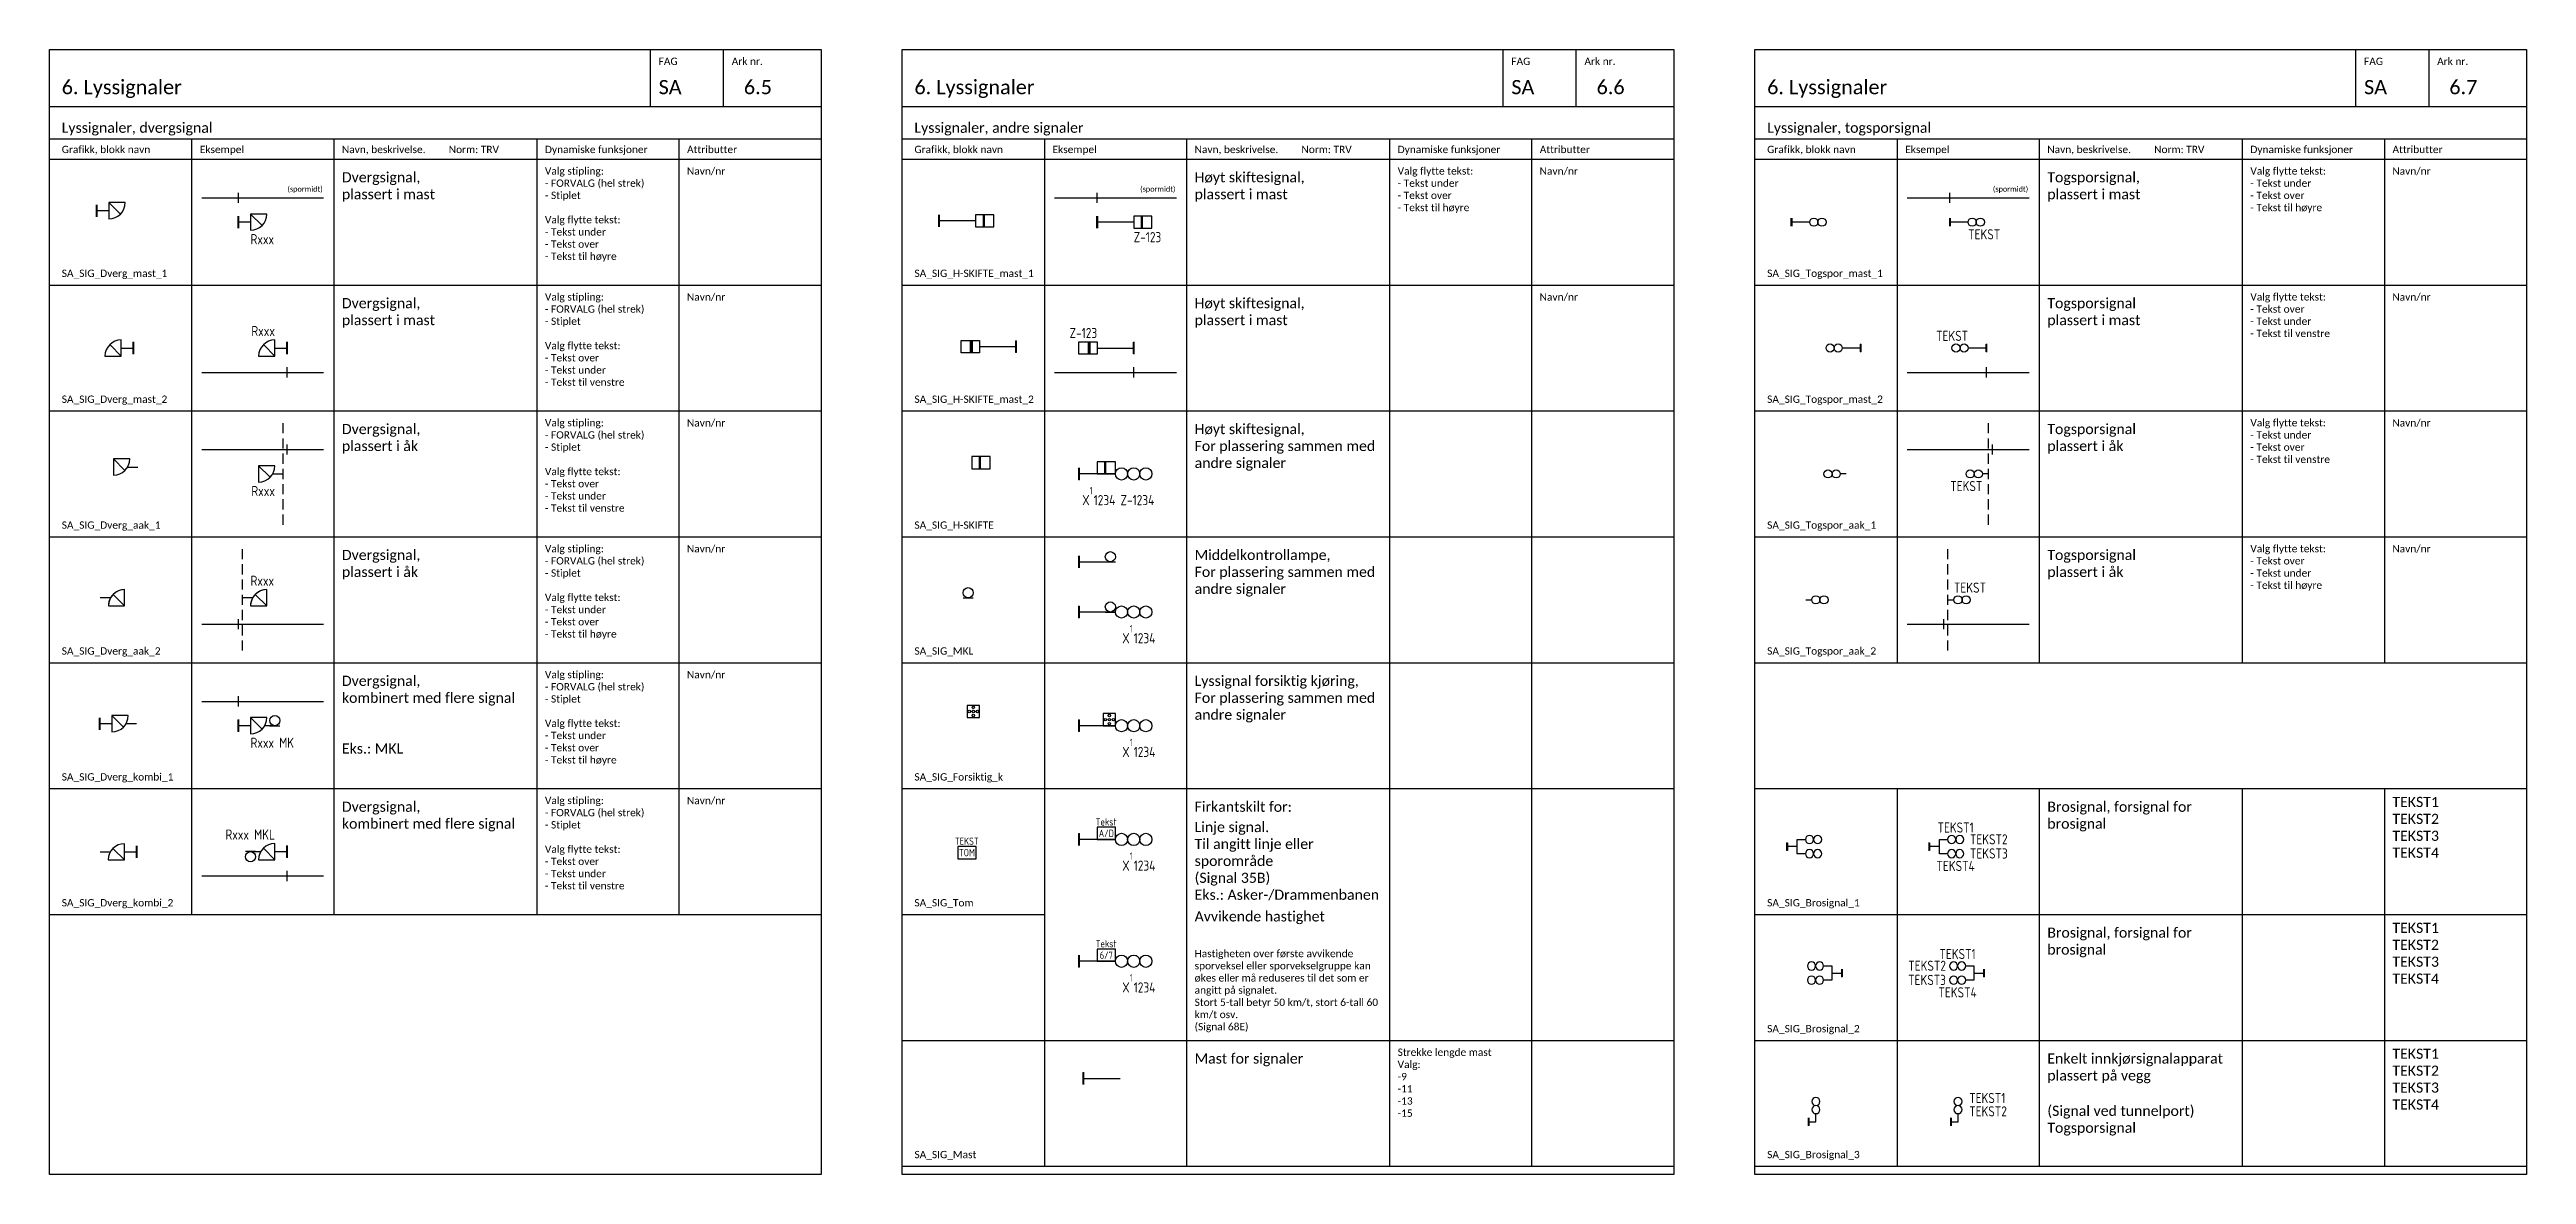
# Model space of a CAD drawing. Header units: millimetres. Extents: x -210 to 2500, y -2763 to 277.
# Drawn here: x 840 to 1450, y -1535 to -1258 of the extents above; entities that cross this region are included whole.
import ezdxf
from ezdxf.enums import TextEntityAlignment as Align

# ---------------------------------------------------------------- set-up
doc = ezdxf.new("R2010")
doc.units = ezdxf.units.MM
doc.linetypes.add('HIDDEN_Signal', pattern=[3.75, 2.5, -1.25])
for name, color, linetype in [('RAMME', 5, 'Continuous'), ('RAMME SYMBOLER', 4, 'Continuous'), ('RAMME TEKST', 7, 'Continuous'), ('SIG-Signaler', 2, 'Continuous'), ('SIG-SPOR enlinje', 5, 'Continuous'), ('SIG-Sporavsnitt', 2, 'Continuous'), ('SIG-STIPLET', 5, 'HIDDEN_Signal'), ('SIG_ATT_Tekst18', 4, 'Continuous'), ('SIG_ATT_Tekst25', 2, 'Continuous')]:
    doc.layers.add(name, color=color, linetype=linetype)
doc.layers.add('Wipeout', color=7, linetype='Continuous', true_color=0xfffefd)
doc.styles.add('Calibri', font='calibri.ttf')
doc.styles.add('ISOCP', font='isocp.shx', dxfattribs={"width": 0.9})

# ---------------------------------------------------------------- blocks, each defined once
blk = doc.blocks.new('SA_SIG_Brosignal_1')
at = {"color": 0, "linetype": 'ByBlock', "lineweight": -2}
blk.add_line((0, -1), (0, 1), dxfattribs=at)
at = {"color": 0, "linetype": 'ByBlock'}
for p, q in [((2.5, 0), (0, 0)), ((2.5, 1.75), (4.5, 1.75)), ((2.5, -1.75), (2.5, 1.75)), ((4.5, -1.75), (2.5, -1.75))]:
    blk.add_line(p, q, dxfattribs=at)
at = {"color": 0, "linetype": 'ByBlock', "lineweight": -2, "const_width": 0.5}
blk.add_lwpolyline([(0, -1), (0, 1)], dxfattribs=at)
at = {"color": 0, "linetype": 'ByBlock'}
for centre, start, end in [((5.5, 1.75), 0, 180), ((5.5, 1.75), 180, 0), ((7.5, 1.75), 0, 180), ((7.5, 1.75), 180, 0), ((5.5, -1.75), 0, 180), ((5.5, -1.75), 180, 0), ((7.5, -1.75), 0, 180), ((7.5, -1.75), 180, 0)]:
    blk.add_arc(centre, 1, start, end, dxfattribs=at)
at = {"layer": 'SIG_ATT_Tekst25', "linetype": 'ByBlock', "lineweight": -2, "style": 'ISOCP', "width": 0.9}
for tag, p in [('TEKST1', (6.48, 3.45)), ('TEKST4', (6.48, -6.01))]:
    blk.add_attdef(tag, text='', height=2.5, dxfattribs=at).set_placement(p, align=Align.CENTER)
for tag, p in [('TEKST2', (10, 0.55)), ('TEKST3', (10, -2.94))]:
    blk.add_attdef(tag, p, '', height=2.5, dxfattribs=at)
blk = doc.blocks.new('SA_SIG_Brosignal_2')
at = {"color": 0, "linetype": 'ByBlock'}
for p, q in [((-4.5, 1.75), (-2.5, 1.75)), ((-2.5, 1.75), (-2.5, -1.75)), ((-2.5, 0), (0, 0)), ((-2.5, -1.75), (-4.5, -1.75))]:
    blk.add_line(p, q, dxfattribs=at)
at = {"color": 0, "linetype": 'ByBlock', "lineweight": -2}
blk.add_line((0, -1), (0, 1), dxfattribs=at)
at = {"color": 0, "linetype": 'ByBlock', "lineweight": -2, "const_width": 0.5}
blk.add_lwpolyline([(0, -1), (0, 1)], dxfattribs=at)
at = {"color": 0, "linetype": 'ByBlock'}
for centre, start, end in [((-7.5, 1.75), 360, 180), ((-7.5, 1.75), 180, 360), ((-5.5, 1.75), 360, 180), ((-5.5, 1.75), 180, 360), ((-7.5, -1.75), 360, 180), ((-7.5, -1.75), 180, 360), ((-5.5, -1.75), 360, 180), ((-5.5, -1.75), 180, 360)]:
    blk.add_arc(centre, 1, start, end, dxfattribs=at)
at = {"layer": 'SIG_ATT_Tekst25', "linetype": 'ByBlock', "lineweight": -2, "style": 'ISOCP', "width": 0.9}
for tag, p in [('TEKST2', (-9.38, 0.55)), ('TEKST3', (-9.38, -2.94))]:
    blk.add_attdef(tag, text='', height=2.5, dxfattribs=at).set_placement(p, align=Align.RIGHT)
for tag, p in [('TEKST1', (-6.52, 3.45)), ('TEKST4', (-6.52, -6.01))]:
    blk.add_attdef(tag, text='', height=2.5, dxfattribs=at).set_placement(p, align=Align.CENTER)
blk = doc.blocks.new('SA_SIG_Brosignal_3')
at = {"color": 0, "linetype": 'ByBlock', "lineweight": -2}
for p, q in [((0, 1), (0, -1)), ((0, -1), (0, 1)), ((0, 0), (1.75, 0)), ((1.75, 0), (1.75, 2))]:
    blk.add_line(p, q, dxfattribs=at)
at = {"color": 0, "linetype": 'ByBlock', "lineweight": -2, "const_width": 0.5}
blk.add_lwpolyline([(0, 1), (0, -1)], dxfattribs=at)
at = {"color": 0, "linetype": 'ByBlock', "lineweight": -2}
for centre, start, end in [((1.75, 5), 90, 270), ((1.75, 3), 90, 270), ((1.75, 5), 270, 90), ((1.75, 3), 270, 90)]:
    blk.add_arc(centre, 1, start, end, dxfattribs=at)
at = {"layer": 'SIG_ATT_Tekst25', "linetype": 'ByBlock', "lineweight": -2, "style": 'ISOCP', "width": 0.9}
for tag, p in [('TEKST1', (4.5, 4.59)), ('TEKST2', (4.5, 1.32))]:
    blk.add_attdef(tag, p, '', height=2.5, dxfattribs=at)
blk = doc.blocks.new('*U610')
at = {"linetype": 'ByBlock', "lineweight": -2}
h = blk.add_hatch(color=0, dxfattribs=at)
h.dxf.hatch_style = 1
h.paths.add_polyline_path([(10.82, -1.5), (11.17, -1.5), (11.17, 1.5), (10.82, 1.5)])
at = {"color": 0, "linetype": 'ByBlock'}
for p, q in [((0, 1.5), (0, -1.5)), ((9, 0), (0, 0))]:
    blk.add_line(p, q, dxfattribs=at)
at = {"color": 0, "linetype": 'ByBlock', "const_width": 0.5}
blk.add_lwpolyline([(0, 1.5), (0, -1.5)], dxfattribs=at)
at = {"color": 0, "linetype": 'ByBlock', "lineweight": -2}
for points in [[(9, -1.5), (13.5, -1.5), (13.5, 1.5), (9, 1.5)], [(10.82, -1.5), (11.17, -1.5), (11.17, 1.5), (10.82, 1.5)], [(10.94, -1.38), (11.05, -1.38), (11.05, 1.38), (10.94, 1.38)]]:
    blk.add_lwpolyline(points, close=True, dxfattribs=at)
at = {"layer": 'SIG_ATT_Tekst25', "style": 'ISOCP', "width": 0.9}
blk.add_attdef('Navn', (9, -5), '', height=2.5, dxfattribs=at)
blk = doc.blocks.new('*U612')
at = {"linetype": 'ByBlock', "lineweight": -2}
h = blk.add_hatch(color=0, dxfattribs=at)
h.dxf.hatch_style = 1
h.paths.add_polyline_path([(-10.82, -1.5), (-11.17, -1.5), (-11.17, 1.5), (-10.82, 1.5)])
at = {"color": 0, "linetype": 'ByBlock'}
for p, q in [((-9, 0), (0, 0)), ((0, 1.5), (0, -1.5))]:
    blk.add_line(p, q, dxfattribs=at)
at = {"color": 0, "linetype": 'ByBlock', "lineweight": -2}
for points in [[(-9, -1.5), (-13.5, -1.5), (-13.5, 1.5), (-9, 1.5)], [(-10.82, -1.5), (-11.17, -1.5), (-11.17, 1.5), (-10.82, 1.5)], [(-10.94, -1.38), (-11.05, -1.38), (-11.05, 1.38), (-10.94, 1.38)]]:
    blk.add_lwpolyline(points, close=True, dxfattribs=at)
at = {"color": 0, "linetype": 'ByBlock', "const_width": 0.5}
blk.add_lwpolyline([(0, 1.5), (0, -1.5)], dxfattribs=at)
at = {"layer": 'SIG_ATT_Tekst25', "style": 'ISOCP', "width": 0.9}
blk.add_attdef('Navn', text='', height=2.5, dxfattribs=at).set_placement((-9, 2.45), align=Align.RIGHT)
blk = doc.blocks.new('SA_SIG_H-SKIFTE')
at = {"linetype": 'ByBlock', "lineweight": -2}
h = blk.add_hatch(dxfattribs=at)
h.set_pattern_fill('ANGLE', color=0)
h.set_pattern_definition([(0, (-1278.389, 1393.35), (0, 6.985), [5.08, -1.905]), (90, (-1278.389, 1393.35), (-6.985, 4e-16), [5.08, -1.905])])
h.paths.add_polyline_path([(-2.68, 0), (-2.33, 0), (-2.33, 3), (-2.68, 3)])
h = blk.add_hatch(dxfattribs=at)
h.set_pattern_fill('ANGLE', color=0)
h.set_pattern_definition([(0, (0, 0), (0, 6.985), [5.08, -1.905]), (90, (0, 0), (-6.985, 4e-16), [5.08, -1.905])])
h.paths.add_polyline_path([(-2.68, 0), (-2.33, 0), (-2.33, 3), (-2.68, 3)])
h = blk.add_hatch(color=0, dxfattribs=at)
h.dxf.hatch_style = 1
h.paths.add_polyline_path([(-2.68, 0), (-2.33, 0), (-2.33, 3), (-2.68, 3)])
at = {"color": 0, "linetype": 'ByBlock', "lineweight": -2}
for points in [[(-4.5, 0), (0, 0), (0, 3), (-4.5, 3)], [(-2.68, 0), (-2.33, 0), (-2.33, 3), (-2.68, 3)], [(-2.56, 0.12), (-2.45, 0.12), (-2.45, 2.88), (-2.56, 2.88)]]:
    blk.add_lwpolyline(points, close=True, dxfattribs=at)
blk = doc.blocks.new('*U561')
at = {"color": 0, "linetype": 'ByBlock'}
for p, q in [((0, 1.5), (0, -1.5)), ((9, 0), (0, 0))]:
    blk.add_line(p, q, dxfattribs=at)
at = {"color": 0, "linetype": 'ByBlock', "const_width": 0.5}
blk.add_lwpolyline([(0, 1.5), (0, -1.5)], dxfattribs=at)
at = {"color": 0, "linetype": 'ByBlock'}
for centre in [(10.5, 0), (13.5, 0), (16.5, 0)]:
    blk.add_circle(centre, 1.5, dxfattribs=at)
at = {"layer": 'SIG_ATT_Tekst18', "style": 'ISOCP', "width": 0.9}
blk.add_attdef('G', (2.64, -5), '', height=1.8, dxfattribs=at)
at = {"layer": 'SIG_ATT_Tekst25', "style": 'ISOCP', "width": 0.9}
blk.add_attdef('Type', text='', height=2.5, dxfattribs=at).set_placement((2.64, -7.7), align=Align.RIGHT)
blk.add_attdef('Litra', (3.64, -7.7), '', height=2.5, dxfattribs=at)
blk = doc.blocks.new('*U562')
at = {"color": 0, "linetype": 'ByBlock'}
for p, q in [((0, 1.5), (0, -1.5)), ((9, 0), (0, 0))]:
    blk.add_line(p, q, dxfattribs=at)
at = {"color": 0, "linetype": 'ByBlock', "const_width": 0.5}
blk.add_lwpolyline([(0, 1.5), (0, -1.5)], dxfattribs=at)
at = {"color": 0, "linetype": 'ByBlock'}
for centre in [(10.5, 0), (13.5, 0), (16.5, 0)]:
    blk.add_circle(centre, 1.5, dxfattribs=at)
at = {"layer": 'SIG_ATT_Tekst18', "style": 'ISOCP', "width": 0.9}
blk.add_attdef('G', (12.5, -5), '', height=1.8, dxfattribs=at)
at = {"layer": 'SIG_ATT_Tekst25', "style": 'ISOCP', "width": 0.9}
blk.add_attdef('Type', text='', height=2.5, dxfattribs=at).set_placement((12.5, -7.7), align=Align.RIGHT)
blk.add_attdef('Litra', (13.5, -7.7), '', height=2.5, dxfattribs=at)
blk = doc.blocks.new('SA_SIG_MKL')
at = {"color": 0, "linetype": 'ByBlock', "lineweight": -2}
blk.add_line((-2.5, 0), (0, 0), dxfattribs=at)
blk.add_circle((-1.25, 1.25), 1.25, dxfattribs=at)
blk = doc.blocks.new('SA_SIG_Forsiktig_k')
at = {"color": 0, "linetype": 'ByBlock', "lineweight": -2}
blk.add_lwpolyline([(-3, 0), (0, 0), (0, 3), (-3, 3)], close=True, dxfattribs=at)
for centre in [(-2.4975, 1.5), (-1.4975, 2.5), (-1.4975, 1.5), (-1.4975, 0.5), (-0.4975, 1.5)]:
    blk.add_circle(centre, 0.3125, dxfattribs=at)
blk = doc.blocks.new('*U264')
at = {"color": 0, "linetype": 'ByBlock', "lineweight": -2}
for p, q in [((0, -1.5), (0, 1.5)), ((0, 1.5), (0, -1.5)), ((0, 0), (9, 0))]:
    blk.add_line(p, q, dxfattribs=at)
at = {"color": 0, "linetype": 'ByBlock', "lineweight": -2, "const_width": 0.5}
blk.add_lwpolyline([(0, 1.5), (0, -1.5)], dxfattribs=at)
blk = doc.blocks.new('SA_SIG_Tom')
at = {"color": 0, "linetype": 'ByBlock', "lineweight": -2}
blk.add_lwpolyline([(0, 3), (-4.5, 3), (-4.5, 0), (0, 0)], close=True, dxfattribs=at)
at = {"layer": 'SIG_ATT_Tekst18', "style": 'ISOCP', "width": 0.9}
blk.add_attdef('Tekst', text='', height=1.8, dxfattribs=at).set_placement((-2.29, 3.42), align=Align.CENTER)
blk.add_attdef('TOM', text='', height=1.8, dxfattribs=at).set_placement((-2.25, 1.5), align=Align.MIDDLE)
blk = doc.blocks.new('*U599')
blk.add_wipeout([(3, -2), (3.52, -1.97), (4.04, -1.86), (4.53, -1.7), (5, -1.46), (5.44, -1.17), (5.83, -0.83), (6.17, -0.44), (6.46, 0), (6.7, 0.47), (6.86, 0.96), (6.97, 1.48), (7, 2), (3, 2)]).dxf.layer = 'Wipeout'
at = {"color": 0, "linetype": 'ByBlock', "lineweight": -2}
for p, q in [((0, -1.5), (0, 1.5)), ((0, 1.5), (0, -1.5)), ((3, 0), (0, 0)), ((3, 2), (3, -2)), ((7, 2), (3, 2)), ((3, 2), (5.75, -0.75))]:
    blk.add_line(p, q, dxfattribs=at)
at = {"color": 0, "linetype": 'ByBlock', "lineweight": -2, "const_width": 0.5}
blk.add_lwpolyline([(0, 1.5), (0, -1.5)], dxfattribs=at)
at = {"color": 0, "linetype": 'ByBlock', "lineweight": -2}
blk.add_arc((3, 2), 4, 270, 0, dxfattribs=at)
at = {"layer": 'SIG_ATT_Tekst25', "style": 'ISOCP', "width": 0.9}
blk.add_attdef('NAVN', (3, -5.45), '', height=2.5, dxfattribs=at)
blk = doc.blocks.new('*U601')
blk.add_wipeout([(-3, 2), (-3.52, 1.97), (-4.04, 1.86), (-4.53, 1.7), (-5, 1.46), (-5.44, 1.17), (-5.83, 0.83), (-6.17, 0.44), (-6.46, 0), (-6.7, -0.47), (-6.86, -0.96), (-6.97, -1.48), (-7, -2), (-3, -2)]).dxf.layer = 'Wipeout'
at = {"color": 0, "linetype": 'ByBlock', "lineweight": -2}
for p, q in [((-3, -2), (-5.75, 0.75)), ((-3, -2), (-3, 2)), ((-3, 0), (0, 0)), ((0, -1.5), (0, 1.5)), ((0, 1.5), (0, -1.5)), ((-7, -2), (-3, -2))]:
    blk.add_line(p, q, dxfattribs=at)
at = {"color": 0, "linetype": 'ByBlock', "lineweight": -2, "const_width": 0.5}
blk.add_lwpolyline([(0, 1.5), (0, -1.5)], dxfattribs=at)
at = {"color": 0, "linetype": 'ByBlock', "lineweight": -2}
blk.add_arc((-3, -2), 4, 90, 180, dxfattribs=at)
at = {"layer": 'SIG_ATT_Tekst25', "style": 'ISOCP', "width": 0.9}
blk.add_attdef('NAVN', text='', height=2.5, dxfattribs=at).set_placement((-3, 2.95), align=Align.RIGHT)
blk = doc.blocks.new('*U602')
blk.add_wipeout([(-6, -2), (-5.48, -1.97), (-4.96, -1.86), (-4.47, -1.7), (-4, -1.46), (-3.56, -1.17), (-3.17, -0.83), (-2.83, -0.44), (-2.54, 0), (-2.3, 0.47), (-2.14, 0.96), (-2.03, 1.48), (-2, 2), (-6, 2)]).dxf.layer = 'Wipeout'
at = {"color": 0, "linetype": 'ByBlock', "lineweight": -2}
for p, q in [((-6, 2), (-6, -2)), ((-2, 2), (-6, 2)), ((-6, 2), (-3.25, -0.75)), ((-2.54, 0), (0, 0))]:
    blk.add_line(p, q, dxfattribs=at)
blk.add_arc((-6, 2), 4, 270, 0, dxfattribs=at)
at = {"layer": 'SIG_ATT_Tekst25', "style": 'ISOCP', "width": 0.9}
blk.add_attdef('NAVN', text='', height=2.5, dxfattribs=at).set_placement((-2, -5.45), align=Align.RIGHT)
blk = doc.blocks.new('*U607')
blk.add_wipeout([(6, 2), (5.48, 1.97), (4.96, 1.86), (4.47, 1.7), (4, 1.46), (3.56, 1.17), (3.17, 0.83), (2.83, 0.44), (2.54, 0), (2.3, -0.47), (2.14, -0.96), (2.03, -1.48), (2, -2), (6, -2)]).dxf.layer = 'Wipeout'
at = {"color": 0, "linetype": 'ByBlock', "lineweight": -2}
for p, q in [((2.54, 0), (0, 0)), ((6, -2), (3.25, 0.75)), ((6, -2), (6, 2)), ((2, -2), (6, -2))]:
    blk.add_line(p, q, dxfattribs=at)
blk.add_arc((6, -2), 4, 90, 180, dxfattribs=at)
at = {"layer": 'Wipeout'}
blk.add_lwpolyline([(6, 2), (5.48, 1.97), (4.96, 1.86), (4.47, 1.7), (4, 1.46), (3.56, 1.17), (3.17, 0.83), (2.83, 0.44), (2.54, 0), (2.3, -0.47), (2.14, -0.96), (2.03, -1.48), (2, -2), (6, -2)], close=True, dxfattribs=at)
at = {"layer": 'SIG_ATT_Tekst25', "style": 'ISOCP', "width": 0.9}
blk.add_attdef('NAVN', (2, 2.95), '', height=2.5, dxfattribs=at)
blk = doc.blocks.new('*U606')
blk.add_wipeout([(3, -2), (3.52, -1.97), (4.04, -1.86), (4.53, -1.7), (5, -1.46), (5.44, -1.17), (5.83, -0.83), (6.17, -0.44), (6.46, 0), (6.7, 0.47), (6.86, 0.96), (6.97, 1.48), (7, 2), (3, 2)]).dxf.layer = 'Wipeout'
at = {"color": 0, "linetype": 'ByBlock', "lineweight": -2}
for p, q in [((0, -1.5), (0, 1.5)), ((0, 1.5), (0, -1.5)), ((3, 0), (0, 0)), ((3, 2), (3, -2)), ((7, 2), (3, 2)), ((3, 2), (5.75, -0.75)), ((9, 0), (6.46, 0))]:
    blk.add_line(p, q, dxfattribs=at)
at = {"color": 0, "linetype": 'ByBlock', "lineweight": -2, "const_width": 0.5}
blk.add_lwpolyline([(0, 1.5), (0, -1.5)], dxfattribs=at)
at = {"color": 0, "linetype": 'ByBlock', "lineweight": -2}
blk.add_arc((3, 2), 4, 270, 0, dxfattribs=at)
at = {"layer": 'SIG_ATT_Tekst25', "style": 'ISOCP', "width": 0.9}
blk.add_attdef('NAVN', (3, -5.45), '', height=2.5, dxfattribs=at)
blk = doc.blocks.new('*U605')
blk.add_wipeout([(3, -2), (3.52, -1.97), (4.04, -1.86), (4.53, -1.7), (5, -1.46), (5.44, -1.17), (5.83, -0.83), (6.17, -0.44), (6.46, 0), (6.7, 0.47), (6.86, 0.96), (6.97, 1.48), (7, 2), (3, 2)]).dxf.layer = 'Wipeout'
at = {"color": 0, "linetype": 'ByBlock', "lineweight": -2}
for p, q in [((0, -1.5), (0, 1.5)), ((0, 1.5), (0, -1.5)), ((3, 0), (0, 0)), ((3, 2), (3, -2)), ((7, 2), (3, 2)), ((3, 2), (5.75, -0.75)), ((9, 0), (6.46, 0))]:
    blk.add_line(p, q, dxfattribs=at)
at = {"color": 0, "linetype": 'ByBlock', "lineweight": -2, "const_width": 0.5}
blk.add_lwpolyline([(0, 1.5), (0, -1.5)], dxfattribs=at)
at = {"color": 0, "linetype": 'ByBlock', "lineweight": -2}
blk.add_arc((3, 2), 4, 270, 0, dxfattribs=at)
at = {"layer": 'SIG_ATT_Tekst25', "style": 'ISOCP', "width": 0.9}
blk.add_attdef('NAVN', (3, -5.45), '', height=2.5, dxfattribs=at)
blk = doc.blocks.new('*U603')
blk.add_wipeout([(-3, 2), (-3.52, 1.97), (-4.04, 1.86), (-4.53, 1.7), (-5, 1.46), (-5.44, 1.17), (-5.83, 0.83), (-6.17, 0.44), (-6.46, 0), (-6.7, -0.47), (-6.86, -0.96), (-6.97, -1.48), (-7, -2), (-3, -2)]).dxf.layer = 'Wipeout'
at = {"color": 0, "linetype": 'ByBlock', "lineweight": -2}
for p, q in [((-9, 0), (-6.46, 0)), ((-3, -2), (-5.75, 0.75)), ((-3, -2), (-3, 2)), ((-3, 0), (0, 0)), ((0, -1.5), (0, 1.5)), ((0, 1.5), (0, -1.5)), ((-7, -2), (-3, -2))]:
    blk.add_line(p, q, dxfattribs=at)
at = {"color": 0, "linetype": 'ByBlock', "lineweight": -2, "const_width": 0.5}
blk.add_lwpolyline([(0, 1.5), (0, -1.5)], dxfattribs=at)
at = {"color": 0, "linetype": 'ByBlock', "lineweight": -2}
blk.add_arc((-3, -2), 4, 90, 180, dxfattribs=at)
at = {"layer": 'SIG_ATT_Tekst25', "style": 'ISOCP', "width": 0.9}
blk.add_attdef('NAVN', text='', height=2.5, dxfattribs=at).set_placement((-3, 2.95), align=Align.RIGHT)
blk = doc.blocks.new('SA_Avsnitt_grense')
at = {"color": 0, "linetype": 'ByBlock', "lineweight": -2}
blk.add_line((0, -1.25), (0, 1.25), dxfattribs=at)
at = {"color": 0, "linetype": 'ByBlock', "lineweight": -2, "const_width": 0.16}
blk.add_lwpolyline([(0, -1.25), (0, 1.25)], dxfattribs=at)
blk = doc.blocks.new('*U600')
blk.add_wipeout([(-3, 2), (-3.52, 1.97), (-4.04, 1.86), (-4.53, 1.7), (-5, 1.46), (-5.44, 1.17), (-5.83, 0.83), (-6.17, 0.44), (-6.46, 0), (-6.7, -0.47), (-6.86, -0.96), (-6.97, -1.48), (-7, -2), (-3, -2)]).dxf.layer = 'Wipeout'
at = {"color": 0, "linetype": 'ByBlock', "lineweight": -2}
for p, q in [((-3, -2), (-5.75, 0.75)), ((-3, -2), (-3, 2)), ((-3, 0), (0, 0)), ((0, -1.5), (0, 1.5)), ((0, 1.5), (0, -1.5)), ((-7, -2), (-3, -2))]:
    blk.add_line(p, q, dxfattribs=at)
at = {"color": 0, "linetype": 'ByBlock', "lineweight": -2, "const_width": 0.5}
blk.add_lwpolyline([(0, 1.5), (0, -1.5)], dxfattribs=at)
at = {"color": 0, "linetype": 'ByBlock', "lineweight": -2}
blk.add_arc((-3, -2), 4, 90, 180, dxfattribs=at)
at = {"layer": 'SIG_ATT_Tekst25', "style": 'ISOCP', "width": 0.9}
blk.add_attdef('NAVN', text='', height=2.5, dxfattribs=at).set_placement((-3, 2.95), align=Align.RIGHT)
blk = doc.blocks.new('*U608')
blk.add_wipeout([(6, 2), (5.48, 1.97), (4.96, 1.86), (4.47, 1.7), (4, 1.46), (3.56, 1.17), (3.17, 0.83), (2.83, 0.44), (2.54, 0), (2.3, -0.47), (2.14, -0.96), (2.03, -1.48), (2, -2), (6, -2)]).dxf.layer = 'Wipeout'
at = {"color": 0, "linetype": 'ByBlock', "lineweight": -2}
for p, q in [((2.54, 0), (0, 0)), ((6, -2), (3.25, 0.75)), ((6, -2), (6, 2)), ((2, -2), (6, -2))]:
    blk.add_line(p, q, dxfattribs=at)
blk.add_arc((6, -2), 4, 90, 180, dxfattribs=at)
at = {"layer": 'Wipeout'}
blk.add_lwpolyline([(6, 2), (5.48, 1.97), (4.96, 1.86), (4.47, 1.7), (4, 1.46), (3.56, 1.17), (3.17, 0.83), (2.83, 0.44), (2.54, 0), (2.3, -0.47), (2.14, -0.96), (2.03, -1.48), (2, -2), (6, -2)], close=True, dxfattribs=at)
at = {"layer": 'SIG_ATT_Tekst25', "style": 'ISOCP', "width": 0.9}
blk.add_attdef('NAVN', (2, 2.95), '', height=2.5, dxfattribs=at)
blk = doc.blocks.new('*U613')
at = {"color": 0, "linetype": 'ByBlock', "lineweight": -2}
blk.add_line((0, 0), (-1.5, 0), dxfattribs=at)
for centre in [(-4.5, 0), (-2.5, 0)]:
    blk.add_circle(centre, 1, dxfattribs=at)
at = {"layer": 'SIG_ATT_Tekst25', "style": 'ISOCP', "width": 0.9}
blk.add_attdef('NAVN', text='', height=2.5, dxfattribs=at).set_placement((-1.5, -4.25), align=Align.RIGHT)
blk = doc.blocks.new('*U614')
at = {"color": 0, "linetype": 'ByBlock', "lineweight": -2}
blk.add_line((0, 0), (-1.5, 0), dxfattribs=at)
for centre in [(-4.5, 0), (-2.5, 0)]:
    blk.add_circle(centre, 1, dxfattribs=at)
at = {"layer": 'SIG_ATT_Tekst25', "style": 'ISOCP', "width": 0.9}
blk.add_attdef('NAVN', text='', height=2.5, dxfattribs=at).set_placement((-1.5, -4.25), align=Align.RIGHT)
blk = doc.blocks.new('*U615')
at = {"color": 0, "linetype": 'ByBlock', "lineweight": -2}
blk.add_line((0, 0), (1.5, 0), dxfattribs=at)
for centre in [(2.5, 0), (4.5, 0)]:
    blk.add_circle(centre, 1, dxfattribs=at)
at = {"layer": 'SIG_ATT_Tekst25', "style": 'ISOCP', "width": 0.9}
blk.add_attdef('NAVN', (1.5, 1.75), '', height=2.5, dxfattribs=at)
blk = doc.blocks.new('*U616')
at = {"color": 0, "linetype": 'ByBlock', "lineweight": -2}
blk.add_line((0, 0), (1.5, 0), dxfattribs=at)
for centre in [(2.5, 0), (4.5, 0)]:
    blk.add_circle(centre, 1, dxfattribs=at)
at = {"layer": 'SIG_ATT_Tekst25', "style": 'ISOCP', "width": 0.9}
blk.add_attdef('NAVN', (1.5, 1.75), '', height=2.5, dxfattribs=at)
blk = doc.blocks.new('*U266')
at = {"color": 0, "linetype": 'ByBlock', "lineweight": -2}
for p, q in [((0, 1), (0, -1)), ((4.5, 0), (0, 0))]:
    blk.add_line(p, q, dxfattribs=at)
at = {"color": 0, "linetype": 'ByBlock', "lineweight": -2, "const_width": 0.5}
blk.add_lwpolyline([(0, 1), (0, -1)], dxfattribs=at)
at = {"color": 0, "linetype": 'ByBlock', "lineweight": -2}
for centre in [(5.5, 0), (7.5, 0)]:
    blk.add_circle(centre, 1, dxfattribs=at)
at = {"layer": 'SIG_ATT_Tekst25', "style": 'ISOCP', "width": 0.9}
blk.add_attdef('NAVN', (4.5, -4.25), '', height=2.5, dxfattribs=at)
blk = doc.blocks.new('SA_SIG_Togspor_mast_1')
at = {"color": 0, "linetype": 'ByBlock', "lineweight": -2}
for p, q in [((0, 1), (0, -1)), ((4.5, 0), (0, 0))]:
    blk.add_line(p, q, dxfattribs=at)
at = {"color": 0, "linetype": 'ByBlock', "lineweight": -2, "const_width": 0.5}
blk.add_lwpolyline([(0, 1), (0, -1)], dxfattribs=at)
at = {"color": 0, "linetype": 'ByBlock', "lineweight": -2}
for centre in [(5.5, 0), (7.5, 0)]:
    blk.add_circle(centre, 1, dxfattribs=at)
at = {"layer": 'SIG_ATT_Tekst25', "style": 'ISOCP', "width": 0.9}
blk.add_attdef('NAVN', (4.5, -4.25), '', height=2.5, dxfattribs=at)
blk = doc.blocks.new('*U265')
at = {"color": 0, "linetype": 'ByBlock', "lineweight": -2}
for p, q in [((0, 0), (-4.5, 0)), ((0, 1), (0, -1))]:
    blk.add_line(p, q, dxfattribs=at)
at = {"color": 0, "linetype": 'ByBlock', "lineweight": -2, "const_width": 0.5}
blk.add_lwpolyline([(0, 1), (0, -1)], dxfattribs=at)
at = {"color": 0, "linetype": 'ByBlock', "lineweight": -2}
for centre in [(-7.5, 0), (-5.5, 0)]:
    blk.add_circle(centre, 1, dxfattribs=at)
at = {"layer": 'SIG_ATT_Tekst25', "style": 'ISOCP', "width": 0.9}
blk.add_attdef('NAVN', text='', height=2.5, dxfattribs=at).set_placement((-4.5, 1.75), align=Align.RIGHT)
blk = doc.blocks.new('SA_SIG_Togspor_mast_2')
at = {"color": 0, "linetype": 'ByBlock', "lineweight": -2}
for p, q in [((0, 0), (-4.5, 0)), ((0, 1), (0, -1))]:
    blk.add_line(p, q, dxfattribs=at)
at = {"color": 0, "linetype": 'ByBlock', "lineweight": -2, "const_width": 0.5}
blk.add_lwpolyline([(0, 1), (0, -1)], dxfattribs=at)
at = {"color": 0, "linetype": 'ByBlock', "lineweight": -2}
for centre in [(-7.5, 0), (-5.5, 0)]:
    blk.add_circle(centre, 1, dxfattribs=at)
at = {"layer": 'SIG_ATT_Tekst25', "style": 'ISOCP', "width": 0.9}
blk.add_attdef('NAVN', text='', height=2.5, dxfattribs=at).set_placement((-4.5, 1.75), align=Align.RIGHT)
blk = doc.blocks.new('*U609')
at = {"linetype": 'ByBlock', "lineweight": -2}
h = blk.add_hatch(color=0, dxfattribs=at)
h.dxf.hatch_style = 1
h.paths.add_polyline_path([(10.82, -1.5), (11.17, -1.5), (11.17, 1.5), (10.82, 1.5)])
at = {"color": 0, "linetype": 'ByBlock'}
for p, q in [((0, 1.5), (0, -1.5)), ((9, 0), (0, 0))]:
    blk.add_line(p, q, dxfattribs=at)
at = {"color": 0, "linetype": 'ByBlock', "const_width": 0.5}
blk.add_lwpolyline([(0, 1.5), (0, -1.5)], dxfattribs=at)
at = {"color": 0, "linetype": 'ByBlock', "lineweight": -2}
for points in [[(9, -1.5), (13.5, -1.5), (13.5, 1.5), (9, 1.5)], [(10.82, -1.5), (11.17, -1.5), (11.17, 1.5), (10.82, 1.5)], [(10.94, -1.38), (11.05, -1.38), (11.05, 1.38), (10.94, 1.38)]]:
    blk.add_lwpolyline(points, close=True, dxfattribs=at)
at = {"layer": 'SIG_ATT_Tekst25', "style": 'ISOCP', "width": 0.9}
blk.add_attdef('Navn', (9, -4.95), '', height=2.5, dxfattribs=at)
blk = doc.blocks.new('*U611')
at = {"linetype": 'ByBlock', "lineweight": -2}
h = blk.add_hatch(color=0, dxfattribs=at)
h.dxf.hatch_style = 1
h.paths.add_polyline_path([(-10.82, -1.5), (-11.17, -1.5), (-11.17, 1.5), (-10.82, 1.5)])
at = {"color": 0, "linetype": 'ByBlock'}
for p, q in [((-9, 0), (0, 0)), ((0, 1.5), (0, -1.5))]:
    blk.add_line(p, q, dxfattribs=at)
at = {"color": 0, "linetype": 'ByBlock', "lineweight": -2}
for points in [[(-9, -1.5), (-13.5, -1.5), (-13.5, 1.5), (-9, 1.5)], [(-10.82, -1.5), (-11.17, -1.5), (-11.17, 1.5), (-10.82, 1.5)], [(-10.94, -1.38), (-11.05, -1.38), (-11.05, 1.38), (-10.94, 1.38)]]:
    blk.add_lwpolyline(points, close=True, dxfattribs=at)
at = {"color": 0, "linetype": 'ByBlock', "const_width": 0.5}
blk.add_lwpolyline([(0, 1.5), (0, -1.5)], dxfattribs=at)
at = {"layer": 'SIG_ATT_Tekst25', "style": 'ISOCP', "width": 0.9}
blk.add_attdef('Navn', text='', height=2.5, dxfattribs=at).set_placement((-9, 2.45), align=Align.RIGHT)

msp = doc.modelspace()

# ---------------------------------------------------------------- linework, layer by layer
at = {"layer": 'RAMME'}
for p, q in [((840, -1272), (1030, -1272)), ((1050, -1272), (1240, -1272)), ((1260, -1272), (1450, -1272))]:
    msp.add_line(p, q, dxfattribs=at)
for points in [[(1030, -1535), (840, -1535), (840, -1258), (1030, -1258)], [(1240, -1535), (1050, -1535), (1050, -1258), (1240, -1258)], [(1450, -1535), (1260, -1535), (1260, -1258), (1450, -1258)]]:
    msp.add_lwpolyline(points, close=True, dxfattribs=at)
at = {"layer": 'RAMME SYMBOLER'}
for p, q in [((988, -1272), (988, -1258)), ((1006, -1272), (1006, -1258)), ((1198, -1272), (1198, -1258)), ((1216, -1272), (1216, -1258)), ((1408, -1272), (1408, -1258)), ((1426, -1272), (1426, -1258)), ((840, -1280), (1030, -1280)), ((875, -1280), (875, -1471)), ((910, -1280), (910, -1471)), ((960, -1280), (960, -1471)), ((995, -1280), (995, -1471)), ((1050, -1280), (1240, -1280)), ((1085, -1280), (1085, -1533)), ((1120, -1280), (1120, -1533)), ((1170, -1280), (1170, -1533)), ((1205, -1280), (1205, -1533)), ((1260, -1280), (1450, -1280)), ((1295, -1280), (1295, -1409)), ((1330, -1280), (1330, -1409)), ((1380, -1280), (1380, -1409)), ((1415, -1280), (1415, -1409)), ((840, -1285), (1030, -1285)), ((1050, -1285), (1240, -1285)), ((1260, -1285), (1450, -1285)), ((840, -1316), (1030, -1316)), ((1050, -1316), (1240, -1316)), ((1260, -1316), (1450, -1316)), ((840, -1347), (1030, -1347)), ((1050, -1347), (1240, -1347)), ((1260, -1347), (1450, -1347)), ((840, -1378), (1030, -1378)), ((1050, -1378), (1240, -1378)), ((1260, -1378), (1450, -1378)), ((840, -1409), (1030, -1409)), ((1050, -1409), (1240, -1409)), ((1260, -1409), (1450, -1409)), ((840, -1440), (1030, -1440)), ((1050, -1440), (1240, -1440)), ((1260, -1440), (1450, -1440)), ((1295, -1440), (1295, -1533)), ((1330, -1440), (1330, -1533)), ((1380, -1440), (1380, -1533)), ((1415, -1440), (1415, -1533)), ((840, -1471), (1030, -1471)), ((1050, -1471), (1085, -1471)), ((1260, -1471), (1450, -1471)), ((1050, -1502), (1240, -1502)), ((1260, -1502), (1450, -1502)), ((1050, -1533), (1240, -1533)), ((1260, -1533), (1450, -1533))]:
    msp.add_line(p, q, dxfattribs=at)
at = {"layer": 'SIG-SPOR enlinje'}
for p, q in [((877.5, -1294.5), (907.5, -1294.5)), ((1087.5, -1294.5), (1117.5, -1294.5)), ((1297.5, -1294.5), (1327.5, -1294.5)), ((877.5, -1337.5), (907.5, -1337.5)), ((1087.5, -1337.5), (1117.5, -1337.5)), ((1297.5, -1337.5), (1327.5, -1337.5)), ((877.5, -1356.5), (907.5, -1356.5)), ((1297.5, -1356.5), (1327.5, -1356.5)), ((877.5, -1399.5), (907.5, -1399.5)), ((1297.5, -1399.5), (1327.5, -1399.5)), ((877.5, -1418.5), (907.5, -1418.5)), ((877.5, -1461.5), (907.5, -1461.5))]:
    msp.add_line(p, q, dxfattribs=at)
at = {"layer": 'SIG-STIPLET'}
for p, q in [((897.5, -1375), (897.5, -1350)), ((1317.5, -1375), (1317.5, -1350)), ((887.5, -1406), (887.5, -1381)), ((1307.5, -1406), (1307.5, -1381))]:
    msp.add_line(p, q, dxfattribs=at)

# ---------------------------------------------------------------- block references
at = {"layer": 'SIG-Signaler'}
for name, p in [('*U610', (1059.075, -1300.168)), ('SA_SIG_Togspor_mast_1', (1269, -1300.5)), ('*U612', (1078.004, -1331.159)), ('SA_SIG_Togspor_mast_2', (1286, -1331.5)), ('SA_SIG_H-SKIFTE', (1071.617, -1361.227)), ('SA_SIG_H-SKIFTE', (1102.5, -1362.5)), ('*U614', (1282.5, -1362.5)), ('*U264', (1093.5, -1384.14)), ('SA_SIG_MKL', (1102.5, -1384.14)), ('SA_SIG_MKL', (1067.5, -1393)), ('SA_SIG_MKL', (1102.5, -1396.5)), ('*U616', (1272.5, -1393.5)), ('SA_SIG_Forsiktig_k', (1069, -1422.5)), ('SA_SIG_MKL', (896.75, -1424.5)), ('SA_SIG_Forsiktig_k', (1102.5, -1424.5)), ('SA_SIG_Brosignal_1', (1267.935, -1454.272)), ('SA_SIG_Brosignal_2', (1281.416, -1485.409)), ('*U264', (1094.631, -1511.347)), ('SA_SIG_Brosignal_3', (1273.258, -1522.031))]:
    msp.add_blockref(name, p, dxfattribs=at)
for name, p, values in [('*U609', (1098, -1300.5), {'Navn': 'Z-123'}), ('*U266', (1308, -1300.5), {'NAVN': 'TEKST'}), ('*U611', (1107, -1331.5), {'Navn': 'Z-123'}), ('*U265', (1317, -1331.5), {'NAVN': 'TEKST'}), ('*U561', (1093.5, -1362.5), {'Type': 'X', 'G': '1', 'Litra': '1234 Z-1234'}), ('*U613', (1317.5, -1362.5), {'NAVN': 'TEKST'}), ('*U615', (1307.5, -1393.5), {'NAVN': 'TEKST'}), ('*U562', (1093.5, -1396.5), {'Type': 'X', 'G': '1', 'Litra': '1234'}), ('*U562', (1093.5, -1424.5), {'Type': 'X', 'G': '1', 'Litra': '1234'}), ('*U562', (1093.5, -1452.5), {'Type': 'X', 'G': '1', 'Litra': '1234'}), ('SA_SIG_Tom', (1102.5, -1452.5), {'Tekst': 'Tekst', 'TOM': 'A/D'}), ('SA_SIG_Brosignal_1', (1302.935, -1454.272), {'TEKST1': 'TEKST1', 'TEKST2': 'TEKST2', 'TEKST3': 'TEKST3', 'TEKST4': 'TEKST4'}), ('SA_SIG_Tom', (1068.178, -1457.254), {'Tekst': 'TEKST', 'TOM': 'TOM'}), ('*U562', (1093.5, -1482.5), {'Type': 'X', 'G': '1', 'Litra': '1234'}), ('SA_SIG_Tom', (1102.5, -1482.5), {'Tekst': 'Tekst', 'TOM': '6/7'}), ('SA_SIG_Brosignal_2', (1316.416, -1485.409), {'TEKST1': 'TEKST1', 'TEKST2': 'TEKST2', 'TEKST3': 'TEKST3', 'TEKST4': 'TEKST4'}), ('SA_SIG_Brosignal_3', (1308.258, -1522.031), {'TEKST1': 'TEKST1', 'TEKST2': 'TEKST2'})]:
    msp.add_blockref(name, p, dxfattribs=at).add_auto_attribs(values)
at = {"layer": 'SIG-Sporavsnitt'}
for p in [(886.5, -1294.5), (1098, -1294.5), (1308, -1294.5), (898.5, -1337.5), (1107, -1337.5), (1317, -1337.5), (1318.5, -1356.5), (886.5, -1399.5), (1306.5, -1399.5), (898.5, -1461.5)]:
    msp.add_blockref('SA_Avsnitt_grense', p, dxfattribs=at)

# ---------------------------------------------------------------- texts
at = {"layer": 'RAMME TEKST', "linetype": 'ByBlock', "style": 'Calibri'}
for s, height, p in [('FAG', 1.8, (990, -1261.8)), ('Ark nr.', 1.8, (1008, -1261.8)), ('FAG', 1.8, (1200, -1261.8)), ('Ark nr.', 1.8, (1218, -1261.8)), ('FAG', 1.8, (1410, -1261.8)), ('Ark nr.', 1.8, (1428, -1261.8)), ('6. Lyssignaler', 3.5, (843, -1269)), ('SA', 3.5, (990, -1269)), ('6.5', 3.5, (1011, -1269)), ('6. Lyssignaler', 3.5, (1053, -1269)), ('SA', 3.5, (1200, -1269)), ('6.6', 3.5, (1221, -1269)), ('6. Lyssignaler', 3.5, (1263, -1269)), ('SA', 3.5, (1410, -1269)), ('6.7', 3.5, (1431, -1269)), ('Lyssignaler, dvergsignal', 2.5, (843, -1278.5)), ('Lyssignaler, andre signaler', 2.5, (1053, -1278.5)), ('Lyssignaler, togsporsignal ', 2.5, (1263, -1278.5)), ('Grafikk, blokk navn', 1.8, (843, -1283.5)), ('Eksempel', 1.8, (877, -1283.5)), ('Navn, beskrivelse.         Norm: TRV', 1.8, (912, -1283.5)), ('Dynamiske funksjoner', 1.8, (962, -1283.5)), ('Attributter', 1.8, (997, -1283.5)), ('Grafikk, blokk navn', 1.8, (1053, -1283.5)), ('Eksempel', 1.8, (1087, -1283.5)), ('Navn, beskrivelse.         Norm: TRV', 1.8, (1122, -1283.5)), ('Dynamiske funksjoner', 1.8, (1172, -1283.5)), ('Attributter', 1.8, (1207, -1283.5)), ('Grafikk, blokk navn', 1.8, (1263, -1283.5)), ('Eksempel', 1.8, (1297, -1283.5)), ('Navn, beskrivelse.         Norm: TRV', 1.8, (1332, -1283.5)), ('Dynamiske funksjoner', 1.8, (1382, -1283.5)), ('Attributter', 1.8, (1417, -1283.5)), ('(spormidt)', 1.3, (898.594, -1293)), ('(spormidt)', 1.3, (1108.594, -1293)), ('(spormidt)', 1.3, (1318.594, -1293)), ('SA_SIG_Dverg_mast_1', 1.8, (843, -1314)), ('SA_SIG_H-SKIFTE_mast_1', 1.8, (1053, -1314)), ('SA_SIG_Togspor_mast_1', 1.8, (1263, -1314)), ('SA_SIG_Dverg_mast_2', 1.8, (843, -1345)), ('SA_SIG_H-SKIFTE_mast_2', 1.8, (1053, -1345)), ('SA_SIG_Togspor_mast_2', 1.8, (1263, -1345)), ('SA_SIG_Dverg_aak_1', 1.8, (843, -1376)), ('SA_SIG_H-SKIFTE', 1.8, (1053, -1376)), ('SA_SIG_Togspor_aak_1', 1.8, (1263, -1376)), ('SA_SIG_Dverg_aak_2', 1.8, (843, -1407)), ('SA_SIG_MKL', 1.8, (1053, -1407)), ('SA_SIG_Togspor_aak_2', 1.8, (1263, -1407)), ('SA_SIG_Dverg_kombi_1', 1.8, (843, -1438)), ('SA_SIG_Forsiktig_k', 1.8, (1053, -1438)), ('SA_SIG_Dverg_kombi_2', 1.8, (843, -1469)), ('SA_SIG_Tom', 1.8, (1053, -1469)), ('SA_SIG_Brosignal_1', 1.8, (1263, -1469)), ('SA_SIG_Brosignal_2', 1.8, (1263, -1500)), ('SA_SIG_Mast', 1.8, (1053, -1531)), ('SA_SIG_Brosignal_3', 1.8, (1263, -1531))]:
    msp.add_text(s, height=height, dxfattribs=at).set_placement(p)
at = {"layer": 'RAMME TEKST', "linetype": 'ByBlock', "attachment_point": 1, "style": 'Calibri'}
for s, insert, char_height, width in [('Valg stipling:\\P- FORVALG (hel strek)\\P- Stiplet\\P\\PValg flytte tekst:\\P- Tekst under\\P- Tekst over\\P- Tekst til høyre', (962, -1287), 1.8, 33), ('Valg flytte tekst:\\P- Tekst under\\P- Tekst over\\P- Tekst til høyre', (1172, -1287), 1.8, 33), ('Valg flytte tekst:\\P- Tekst under\\P- Tekst over\\P- Tekst til høyre', (1382, -1287), 1.8, 33), ('Dvergsignal,\\Pplassert i mast', (912, -1288.2), 2.5, 46), ('Høyt skiftesignal, \\Pplassert i mast', (1122, -1288.2), 2.5, 46), ('Togsporsignal,\\Pplassert i mast', (1332, -1288.2), 2.5, 46), ('Dvergsignal,\\Pplassert i mast', (912, -1319.2), 2.5, 46), ('Valg stipling:\\P- FORVALG (hel strek)\\P- Stiplet\\P\\PValg flytte tekst:\\P- Tekst over\\P- Tekst under\\P- Tekst til venstre', (962, -1318), 1.8, 33), ('Høyt skiftesignal,\\Pplassert i mast', (1122, -1319.2), 2.5, 46), ('Togsporsignal\\Pplassert i mast', (1332, -1319.2), 2.5, 46), ('Valg flytte tekst:\\P- Tekst over\\P- Tekst under\\P- Tekst til venstre', (1382, -1318), 1.8, 33), ('Dvergsignal,\\Pplassert i åk', (912, -1350.2), 2.5, 46), ('Valg stipling:\\P- FORVALG (hel strek)\\P- Stiplet\\P\\PValg flytte tekst:\\P- Tekst over\\P- Tekst under\\P- Tekst til venstre', (962, -1349), 1.8, 33), ('Høyt skiftesignal,\\PFor plassering sammen med andre signaler', (1122, -1350.2), 2.5, 46), ('Togsporsignal\\Pplassert i åk', (1332, -1350.2), 2.5, 46), ('Valg flytte tekst:\\P- Tekst under\\P- Tekst over\\P- Tekst til venstre', (1382, -1349), 1.8, 33), ('Dvergsignal,\\Pplassert i åk', (912, -1381.2), 2.5, 46), ('Valg stipling:\\P- FORVALG (hel strek)\\P- Stiplet\\P\\PValg flytte tekst:\\P- Tekst under\\P- Tekst over\\P- Tekst til høyre', (962, -1380), 1.8, 33), ('Middelkontrollampe,\\PFor plassering sammen med andre signaler', (1122, -1381.2), 2.5, 46), ('Togsporsignal\\Pplassert i åk', (1332, -1381.2), 2.5, 46), ('Valg flytte tekst:\\P- Tekst over\\P- Tekst under\\P- Tekst til høyre', (1382, -1380), 1.8, 33), ('Dvergsignal,\\Pkombinert med flere signal\\P\\P\\PEks.: MKL', (912, -1412.2), 2.5, 46), ('Valg stipling:\\P- FORVALG (hel strek)\\P- Stiplet\\P\\PValg flytte tekst:\\P- Tekst under\\P- Tekst over\\P- Tekst til høyre', (962, -1411), 1.8, 33), ('Lyssignal forsiktig kjøring,\\PFor plassering sammen med andre signaler', (1122, -1412.2), 2.5, 46), ('Dvergsignal,\\Pkombinert med flere signal', (912, -1443.2), 2.5, 46), ('Valg stipling:\\P- FORVALG (hel strek)\\P- Stiplet\\P\\PValg flytte tekst:\\P- Tekst over\\P- Tekst under\\P- Tekst til venstre', (962, -1442), 1.8, 33), ('Firkantskilt for:', (1122, -1443.2), 2.5, 46), ('Brosignal, forsignal for brosignal', (1332, -1443.2), 2.5, 46), ('Linje signal.\\PTil angitt linje eller sporområde\\P(Signal 35B) \\PEks.: Asker-/Drammenbanen', (1122, -1448.2), 2.5, 46), ('Avvikende hastighet', (1122, -1470.2), 2.5, 46), ('Brosignal, forsignal for brosignal', (1332, -1474.2), 2.5, 46), ('Hastigheten over første avvikende sporveksel eller sporvekselgruppe kan økes eller må reduseres til det som er angitt på signalet.\\PStort 5-tall betyr 50 km/t, stort 6-tall 60 km/t osv.\\P(Signal 68E)', (1122, -1479.7), 1.8, 46), ('Mast for signaler', (1122, -1505.2), 2.5, 46), ('Strekke lengde mast\\PValg:\\P-9\\P-11\\P-13\\P-15', (1172, -1504), 1.8, 33), ('Enkelt innkjørsignalapparat plassert på vegg', (1332, -1505.2), 2.5, 46), ('(Signal ved tunnelport)\\PTogsporsignal', (1332, -1518.082), 2.5, 46)]:
    msp.add_mtext(s, dxfattribs=dict(at, insert=insert, char_height=char_height, width=width))
at = {"layer": 'RAMME TEKST', "linetype": 'ByBlock', "lineweight": -2, "width": 26.77885, "attachment_point": 1, "style": 'Calibri'}
for s, insert, char_height in [('Navn/nr', (996.971, -1287.025), 1.8), ('Navn/nr', (1206.971, -1287.025), 1.8), ('Navn/nr', (1416.971, -1287.025), 1.8), ('Navn/nr', (996.971, -1318.025), 1.8), ('Navn/nr', (1206.971, -1318.025), 1.8), ('Navn/nr', (1416.971, -1318.025), 1.8), ('Navn/nr', (996.971, -1349.025), 1.8), ('Navn/nr', (1416.971, -1349.025), 1.8), ('Navn/nr', (996.971, -1380.025), 1.8), ('Navn/nr', (1416.971, -1380.025), 1.8), ('Navn/nr', (996.971, -1411.025), 1.8), ('Navn/nr', (996.971, -1442.025), 1.8), ('TEKST1\\PTEKST2\\PTEKST3\\PTEKST4', (1416.971, -1442.025), 2.5), ('TEKST1\\PTEKST2\\PTEKST3\\PTEKST4', (1416.971, -1473.025), 2.5), ('TEKST1\\PTEKST2\\PTEKST3\\PTEKST4', (1416.971, -1504.025), 2.5)]:
    msp.add_mtext(s, dxfattribs=dict(at, insert=insert, char_height=char_height))

# ---------------------------------------------------------------- next in the draw order: block references
at = {"layer": 'SIG-Signaler'}
for name, p in [('*U599', (851.623, -1297.704)), ('*U601', (860.646, -1331.5)), ('*U602', (861.748, -1360.811)), ('*U608', (852.5, -1393)), ('*U606', (852.377, -1424.024)), ('*U603', (861.444, -1455.551))]:
    msp.add_blockref(name, p, dxfattribs=at)
for name, p, values in [('*U599', (886.5, -1300.5), {'NAVN': 'Rxxx'}), ('*U600', (898.5, -1331.5), {'NAVN': 'Rxxx'}), ('*U602', (897.5, -1362.5), {'NAVN': 'Rxxx'}), ('*U607', (887.5, -1393), {'NAVN': 'Rxxx'}), ('*U605', (886.5, -1424.5), {'NAVN': 'Rxxx MK'}), ('*U603', (898.5, -1455.5), {'NAVN': 'Rxxx MKL'})]:
    msp.add_blockref(name, p, dxfattribs=at).add_auto_attribs(values)

# ---------------------------------------------------------------- next in the draw order: block references
at = {"layer": 'SIG-Signaler', "rotation": 180}
msp.add_blockref('SA_SIG_MKL', (888.25, -1455.5), dxfattribs=at)
at = {"layer": 'SIG-Sporavsnitt'}
for p in [(898.5, -1356.5), (886.5, -1418.5)]:
    msp.add_blockref('SA_Avsnitt_grense', p, dxfattribs=at)

doc.saveas('drawing.dxf')
